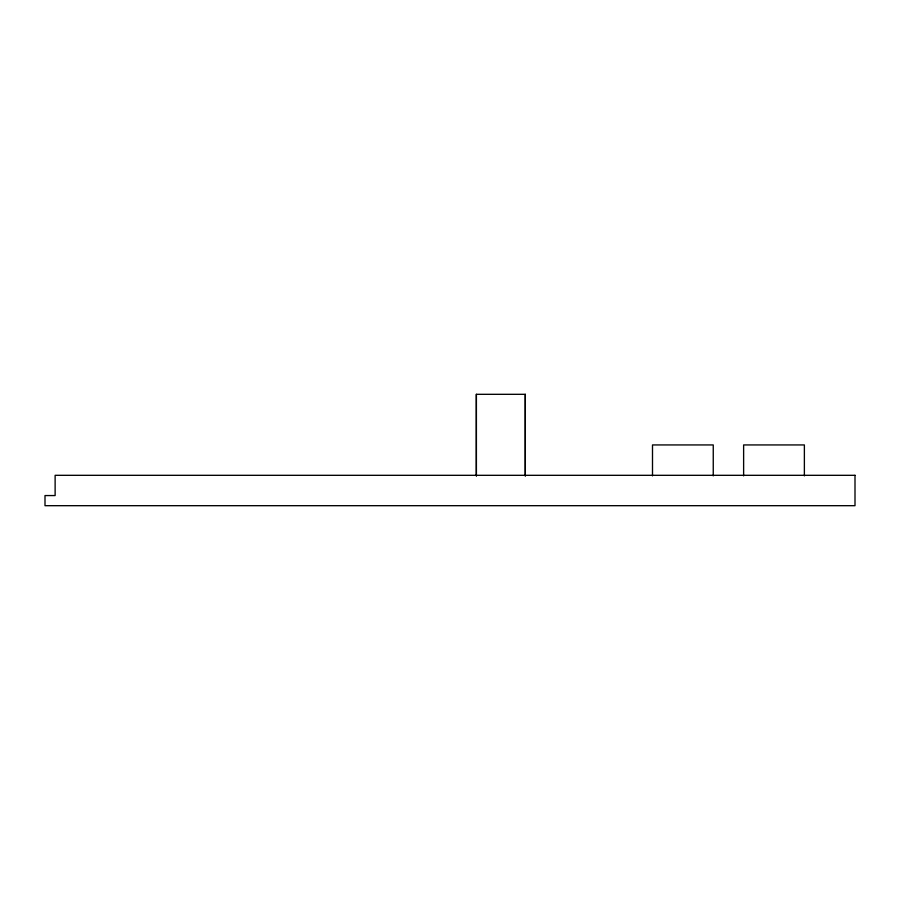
<?xml version="1.0" encoding="UTF-8"?>
<svg xmlns="http://www.w3.org/2000/svg" width="900" height="900" viewBox="0 0 900 900"><rect width="100%" height="100%" fill="white"/><g stroke="black" fill="none" stroke-linecap="round" stroke-linejoin="round"><path stroke-width="1.35" d="M804.375 475.875L804.375 444.938L743.625 444.938L743.625 475.875M713.25 475.875L713.25 444.938L652.5 444.938L652.5 475.875M525.33 475.875L525.33 394.312L476.325 394.312L476.325 475.875M525.251 394.312L525.251 475.875M476.404 394.312L476.404 475.875M855 475.312L55.125 475.312L55.125 495.562L45 495.562L45 505.688L855 505.688L855 475.312"/></g></svg>
